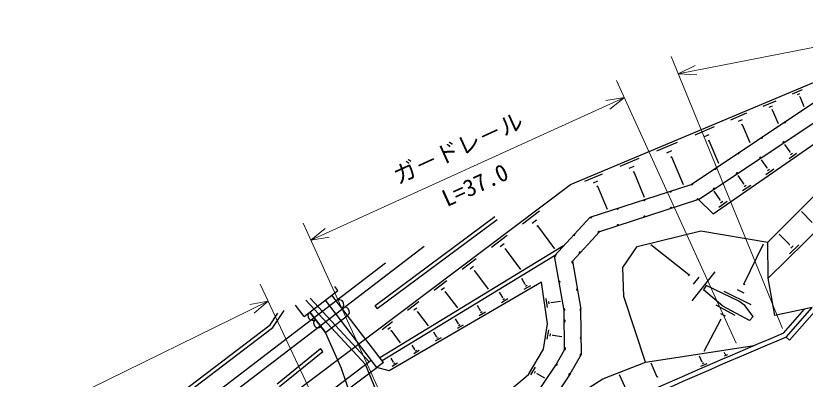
# Model space of a CAD drawing. Units: millimetres, scale not verified. Extents: x 0 to 700000, y -47500 to 447500.
# Drawn here: x 110786 to 195589, y 301899 to 340943 of the extents above; entities that cross this region are included whole.
import ezdxf
from ezdxf.enums import TextEntityAlignment as Align

# ---------------------------------------------------------------- set-up
doc = ezdxf.new("R2010")
doc.units = ezdxf.units.MM
doc.header["$LTSCALE"] = 1000
doc.layers.add('作業ﾚｲﾔ1', color=7, linetype='Continuous', lineweight=25)
doc.styles.add('@ＭＳ ゴシック', font='')
doc.styles.add('ＭＳ ゴシック', font='')
doc.styles.get('@ＭＳ ゴシック').set_extended_font_data('@MS Gothic')
doc.styles.get('ＭＳ ゴシック').set_extended_font_data('MS Gothic')

msp = doc.modelspace()

# ---------------------------------------------------------------- linework, layer by layer
at = {"layer": '作業ﾚｲﾔ1', "lineweight": 13}
for p, q in [((289109, 355727), (181955, 334719)), ((193164, 307345), (181198, 336570)), ((183752, 335599), (181955, 334719)), ((181955, 334719), (183951, 334583)), ((188182, 305779), (175330, 333990)), ((176159, 332170), (142488, 316830)), ((176159, 332170), (174186, 331840)), ((174615, 330898), (176159, 332170)), ((154511, 290440), (141659, 318650)), ((144032, 318102), (142488, 316830)), ((142488, 316830), (144461, 317160)), ((148721, 287178), (137054, 312110)), ((70198, 277078), (137902, 310299)), ((137902, 310299), (135940, 309912)), ((136396, 308983), (137902, 310299))]:
    msp.add_line(p, q, dxfattribs=at)
at = {"layer": '作業ﾚｲﾔ1'}
for p, q in [((191598, 312759), (221379, 341940)), ((184128, 321200), (210828, 339014)), ((170373, 322801), (204653, 337230)), ((183336, 322835), (204709, 337096)), ((185703, 319660), (208947, 335809)), ((194227, 332571), (195306, 333025)), ((194746, 332471), (195015, 332585)), ((191068, 331241), (192451, 331823)), ((191569, 316624), (206499, 331587)), ((194960, 332244), (195028, 332272)), ((194994, 332258), (195437, 331205)), ((191732, 331113), (192078, 331259)), ((192007, 330822), (192093, 330859)), ((192050, 330840), (192673, 329360)), ((187590, 329777), (189307, 330500)), ((183762, 328166), (185847, 329043)), ((188415, 329619), (188844, 329799)), ((188756, 329257), (188864, 329302)), ((188810, 329280), (189631, 327330)), ((184763, 327973), (185284, 328193)), ((179647, 326434), (181871, 327370)), ((185178, 327534), (185308, 327589)), ((185243, 327562), (186281, 325096)), ((193974, 326316), (193414, 327122)), ((180715, 326229), (181271, 326463)), ((181158, 325760), (181297, 325819)), ((181227, 325789), (182477, 322819)), ((193849, 325624), (194666, 326191)), ((193949, 326298), (194000, 326334)), ((194014, 326041), (194218, 326183)), ((175703, 324774), (177760, 325639)), ((176691, 324584), (177205, 324801)), ((191497, 324615), (190909, 325461)), ((171924, 323183), (173819, 323981)), ((177100, 324151), (177228, 324205)), ((177164, 324178), (178305, 321467)), ((191368, 323900), (192212, 324486)), ((191470, 324597), (191523, 324633)), ((191538, 324331), (191749, 324477)), ((172834, 323008), (173308, 323208)), ((188992, 322895), (188376, 323781)), ((140088, 300002), (170373, 322801)), ((172479, 319316), (183336, 322835)), ((173211, 322609), (173330, 322659)), ((173270, 322634), (174307, 320171)), ((188859, 322157), (189730, 322762)), ((188965, 322876), (189019, 322914)), ((189034, 322602), (189252, 322753)), ((186460, 321156), (185816, 322084)), ((184128, 321200), (173486, 317750)), ((184128, 321200), (185703, 319660)), ((186323, 320395), (187221, 321019)), ((186432, 321137), (186488, 321176)), ((186504, 320854), (186729, 321010)), ((165207, 318600), (167050, 319987)), ((196341, 318747), (195201, 319910)), ((149377, 309824), (162243, 319379)), ((149616, 309503), (162481, 319058)), ((166245, 318659), (166706, 319006)), ((168662, 315152), (172479, 319316)), ((166765, 318329), (166880, 318416)), ((166822, 318372), (168670, 315917)), ((161889, 316102), (163568, 317366)), ((173486, 317750), (170587, 314589)), ((177532, 316152), (184365, 317857)), ((184365, 317857), (191569, 316624)), ((193913, 316354), (192793, 317497)), ((162835, 316156), (163255, 316472)), ((183085, 313099), (179012, 316325)), ((189002, 312104), (191120, 316458)), ((191598, 312759), (191569, 316624)), ((193882, 316324), (193944, 316385)), ((193903, 315368), (194899, 316344)), ((100254, 274588), (154644, 316181)), ((169634, 316213), (149904, 304198)), ((163308, 315855), (163413, 315934)), ((163361, 315895), (165018, 313693)), ((175987, 313897), (177532, 316152)), ((194033, 315983), (194282, 316227)), ((168662, 315152), (150148, 303878)), ((158731, 313724), (160254, 314871)), ((169689, 309265), (168662, 315152)), ((99581, 275458), (150517, 314410)), ((159589, 313774), (159970, 314060)), ((170587, 314589), (171487, 309433)), ((176118, 310786), (175987, 313897)), ((160018, 313500), (160113, 313572)), ((160066, 313536), (161541, 311576)), ((183162, 313197), (183008, 313002)), ((185873, 313423), (183409, 310311)), ((167262, 312343), (150906, 302801)), ((155725, 311461), (157099, 312496)), ((165517, 312092), (165150, 312721)), ((165540, 312105), (165495, 312079)), ((167894, 307847), (167262, 312343)), ((184171, 312872), (183555, 312094)), ((188911, 312148), (189093, 312059)), ((192331, 308729), (191598, 312759)), ((144747, 310941), (145399, 311440)), ((145399, 311440), (145077, 311860)), ((156499, 311505), (156843, 311764)), ((156886, 311259), (156972, 311323)), ((156929, 311291), (158232, 309561)), ((163099, 310666), (162752, 311261)), ((166081, 311944), (165369, 311528)), ((165710, 311966), (165532, 311862)), ((184966, 311984), (184666, 311497)), ((186756, 309745), (184666, 311497)), ((188475, 310277), (184966, 311984)), ((186832, 311354), (189752, 309934)), ((188282, 311551), (189012, 311196)), ((141752, 308650), (144747, 310941)), ((148339, 303474), (141940, 310392)), ((148740, 303776), (142415, 310615)), ((149581, 303159), (144042, 310402)), ((150286, 303698), (144747, 310941)), ((163645, 310522), (162956, 310120)), ((163121, 310678), (163078, 310653)), ((163286, 310544), (163114, 310443)), ((167899, 309612), (167764, 310567)), ((178442, 303747), (176118, 310786)), ((141752, 308650), (140820, 309868)), ((149616, 309503), (149377, 309824)), ((152863, 309307), (154096, 310235)), ((153557, 309346), (153866, 309579)), ((160704, 309253), (160377, 309814)), ((168087, 310004), (168053, 310243)), ((168313, 310127), (168304, 310187)), ((168309, 310157), (169288, 310295)), ((188070, 308760), (186024, 309854)), ((189620, 308215), (186756, 309745)), ((189100, 309830), (188475, 310277)), ((189998, 308635), (189100, 309830)), ((196326, 309591), (192331, 308729)), ((193543, 306420), (196326, 309591)), ((138103, 307739), (138921, 308980)), ((138399, 307462), (139599, 309281)), ((144048, 306916), (142364, 309119)), ((142364, 309119), (144048, 306916)), ((144048, 306916), (146431, 308739)), ((153905, 309125), (153982, 309183)), ((153944, 309154), (155082, 307642)), ((161232, 309114), (160565, 308726)), ((160725, 309265), (160683, 309241)), ((160885, 309135), (160718, 309038)), ((169747, 305067), (169689, 309265)), ((171554, 304606), (171487, 309433)), ((187029, 308658), (186518, 308932)), ((193243, 306836), (195506, 309414)), ((193919, 306090), (196583, 309126)), ((150139, 307256), (151238, 308083)), ((158331, 307854), (158024, 308381)), ((158352, 307865), (158311, 307842)), ((167464, 305134), (167894, 307847)), ((186500, 308283), (184687, 304892)), ((186564, 308249), (186436, 308317)), ((189998, 308635), (189620, 308215)), ((97019, 276512), (138103, 307739)), ((97261, 276194), (138399, 307462)), ((150758, 307291), (151032, 307498)), ((151068, 307094), (151136, 307146)), ((151102, 307120), (152083, 305816)), ((158841, 307720), (158197, 307344)), ((158506, 307740), (158345, 307646)), ((167885, 306195), (168048, 307221)), ((145786, 303038), (144048, 306916)), ((155981, 306467), (155692, 306962)), ((156473, 306338), (155851, 305975)), ((156000, 306479), (155961, 306456)), ((156149, 306357), (155994, 306267)), ((168203, 306539), (168244, 306795)), ((168475, 306594), (168485, 306658)), ((168480, 306626), (169437, 306474)), ((193543, 306420), (193919, 306090)), ((153652, 305094), (153383, 305556)), ((178442, 303747), (190104, 305506)), ((138882, 301414), (143527, 305203)), ((139130, 301099), (143780, 304894)), ((143780, 304894), (143527, 305203)), ((154127, 304969), (153528, 304620)), ((153671, 305105), (153634, 305083)), ((153815, 304988), (153665, 304901)), ((165853, 302402), (167464, 305134)), ((168813, 303413), (169747, 305067)), ((170343, 302462), (171554, 304606)), ((187236, 304528), (186866, 304367)), ((186970, 304633), (186906, 304779)), ((186982, 304638), (186959, 304628)), ((187057, 304560), (186965, 304520)), ((145050, 300989), (148974, 303953)), ((150286, 303698), (149581, 303159)), ((151346, 303734), (151096, 304163)), ((151803, 303613), (151225, 303277)), ((151364, 303744), (151328, 303723)), ((151502, 303631), (151358, 303547)), ((173851, 301953), (178442, 303747)), ((179703, 302124), (179033, 303613)), ((184528, 303745), (184251, 304379)), ((184549, 303754), (184507, 303736)), ((184684, 303614), (184517, 303541)), ((145766, 300276), (149581, 303159)), ((150215, 289932), (145786, 303038)), ((153498, 290963), (148339, 303474)), ((150906, 302801), (149581, 303159)), ((165498, 298545), (168813, 303413)), ((166120, 302363), (166600, 303177)), ((166503, 302548), (166623, 302752)), ((185008, 303556), (184339, 303265)), ((160563, 297946), (165853, 302402)), ((166752, 302505), (166782, 302556)), ((166767, 302530), (167583, 302049)), ((170343, 302462), (167241, 297907)), ((170034, 299536), (173851, 301953)), ((176423, 300648), (175642, 302385)), ((179748, 302144), (179658, 302104))]:
    msp.add_line(p, q, dxfattribs=at)
for centre, radius, start, end in [((193402, 329551), 100, 213.71124, 33.71124), ((190906, 327886), 100, 213.71124, 33.71124), ((193276, 327304), 100, 33.71124, 213.71124), ((188410, 326221), 100, 213.71124, 33.71124), ((190781, 325639), 100, 33.71124, 213.71124), ((185915, 324556), 100, 213.71124, 33.71124), ((188285, 323973), 100, 33.71124, 213.71124), ((183419, 322891), 100, 213.71124, 33.71124), ((185790, 322308), 100, 33.71124, 213.71124), ((181136, 322122), 100, 197.95896, 17.95896), ((178282, 321197), 100, 197.95896, 17.95896), ((184033, 321169), 100, 17.95896, 197.95896), ((175428, 320272), 100, 197.95896, 17.95896), ((181179, 320244), 100, 17.95896, 197.95896), ((172574, 319347), 100, 197.95896, 17.95896), ((178325, 319319), 100, 17.95896, 197.95896), ((175471, 318394), 100, 17.95896, 197.95896), ((170757, 317437), 100, 227.48683, 47.48683), ((173418, 317677), 100, 47.48683, 227.48683), ((171391, 315465), 100, 47.48683, 227.48683), ((168729, 315226), 100, 227.48683, 47.48683), ((170605, 314490), 100, 99.89425, 279.89425), ((169156, 312319), 100, 279.89425, 99.89425), ((171120, 311535), 100, 99.89425, 279.89425), ((145520, 309930), 500, 307.40594, 127.40594), ((146128, 309136), 500, 307.40594, 127.40594), ((142668, 308721), 500, 127.40594, 307.40594), ((169672, 309364), 100, 279.89425, 99.89425), ((171488, 309333), 100, 90.79954, 270.79954), ((143275, 307927), 500, 127.40594, 307.40594), ((169704, 308167), 100, 270.79954, 90.79954), ((489057, -395669), 761746, 112.82653, 115.47395), ((489057, -395669), 762246, 112.83517, 114.97767), ((171530, 306334), 100, 90.79954, 270.79954), ((169746, 305167), 100, 270.79954, 90.79954), ((171505, 304519), 100, 60.55302, 240.55302), ((168862, 303500), 100, 240.55302, 60.55302), ((170287, 302379), 100, 55.73921, 235.73921)]:
    msp.add_arc(centre, radius, start, end, dxfattribs=at)

# ---------------------------------------------------------------- texts
at = {"layer": '作業ﾚｲﾔ1', "style": 'ＭＳ ゴシック'}
msp.add_text('ガ－ドレ－ル', height=1833, rotation=24.493, dxfattribs=at).set_placement((158909, 325410), align=Align.BOTTOM_CENTER)
at = {"layer": '作業ﾚｲﾔ1', "style": '@ＭＳ ゴシック'}
msp.add_text('L=37.0', height=1833, rotation=24.493, dxfattribs=at).set_placement((159738, 323590), align=Align.TOP_CENTER)

doc.saveas('drawing.dxf')
